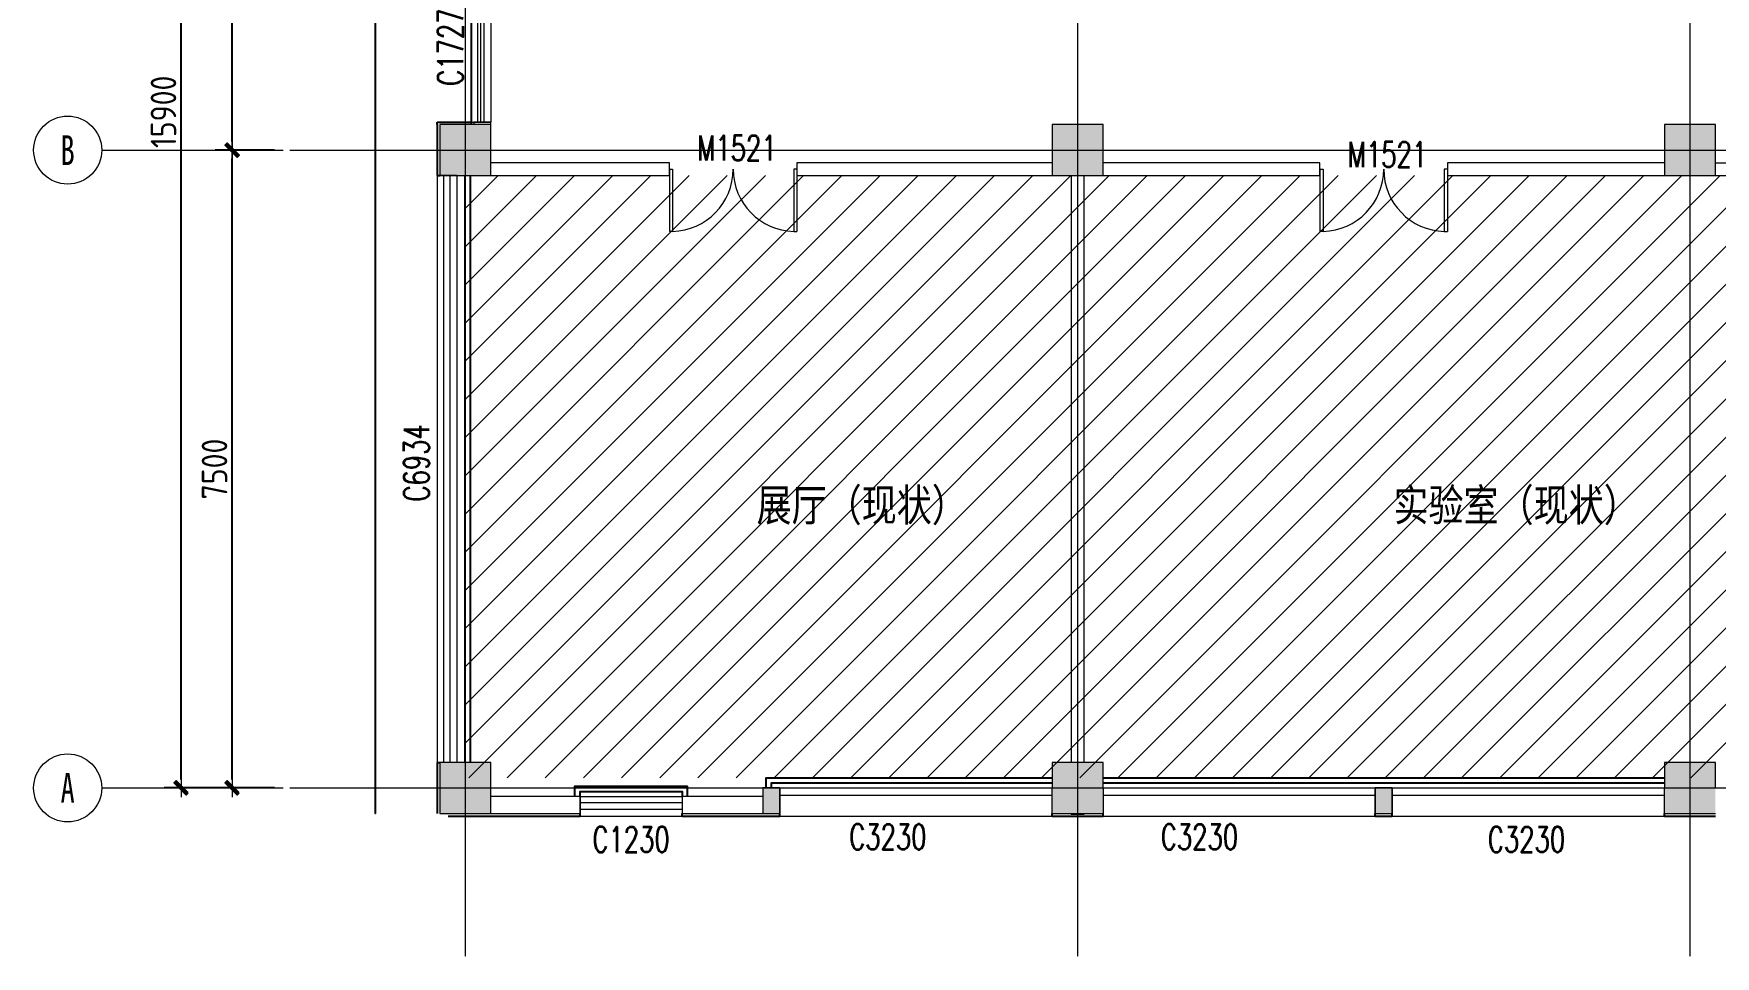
# Model space of a CAD drawing. Header units: millimetres. Extents: x 33621 to 401573, y -91663 to 133135.
# Drawn here: x 33621 to 53397, y -24586 to -13736 of the extents above; entities that cross this region are included whole.
import ezdxf
from ezdxf.enums import TextEntityAlignment as Align

# ---------------------------------------------------------------- set-up
doc = ezdxf.new("R2010")
doc.units = ezdxf.units.MM
doc.header["$LTSCALE"] = 10
doc.linetypes.add('DOTE', pattern=[2.42, 2, -0.2, 0.02, -0.2])
doc.layers.get('0').update_dxf_attribs({"color": 253})
doc.layers.get('Defpoints').update_dxf_attribs({"color": 250})
for name, color, linetype in [('3', 253, 'Continuous'), ('Dim【尺寸标注】', 253, 'Continuous'), ('LVTRY', 253, 'Continuous'), ('PUB_DIM', 253, 'Continuous'), ('PUB_TEXT', 253, 'Continuous'), ('SURFACE', 253, 'Continuous'), ('WINDOW_TEXT', 253, 'Continuous')]:
    doc.layers.add(name, color=color, linetype=linetype)
for name, color, linetype, lineweight in [('AXIS【轴号】', 253, 'Continuous', 0), ('COLUMN', 253, 'Continuous', 0), ('DOTE', 253, 'DOTE', 0), ('PUB_HATCH', 253, 'Continuous', 0), ('RC-Dim【天花尺寸】', 253, 'Continuous', 0), ('WALL', 253, 'Continuous', 0), ('Wall【墙体】', 253, 'Continuous', 0), ('WINDOW', 253, 'Continuous', 0), ('Xline【辅助线】', 253, 'Continuous', 0)]:
    doc.layers.add(name, color=color, linetype=linetype, lineweight=lineweight)
doc.styles.add('_TCH_WINDOW', font='SIMPLEX', dxfattribs={"bigfont": 'GBCBIG'})
doc.styles.add('CCD_DIM', font='ARCHS.SHX')
doc.styles.add('宋体', font='', dxfattribs={"width": 0.7})
doc.styles.get('宋体').set_extended_font_data('SimSun')
doc.dimstyles.new('ZL_1：100', dxfattribs={"dimtxt": 3, "dimasz": 1, "dimexe": 2, "dimexo": 2, "dimgap": 0.6, "dimtad": 1, "dimdec": 0, "dimrnd": 5, "dimdsep": 46, "dimtxsty": 'CCD_DIM', "dimblk": 'WS-cj', "dimblk1": 'WS-cj', "dimblk2": 'WS-cj', "dimcen": 1, "dimclrd": 44, "dimclre": 44, "dimclrt": 2, "dimadec": 0, "dimazin": 2, "dimtfac": 1, "dimtdec": 0, "dimtix": 1, "dimtmove": 2, "dimatfit": 3, "dimldrblk": 'hl_arrow2', "dimfxl": 5, "dimfxlon": 1, "dimarcsym": 0})

# ---------------------------------------------------------------- blocks, each defined once
blk = doc.blocks.new('$DorLib2D$00000002')
for p, q in [((-0.5, 0), (-0.5, 0.4875)), ((-0.475, 0.4875), (-0.5, 0.4875)), ((-0.475, 0), (-0.475, 0.4875)), ((0.475, 0), (0.475, 0.4875)), ((0.475, 0.4875), (0.5, 0.4875)), ((0.5, 0), (0.5, 0.4875)), ((-0.5, 0), (-0.475, 0)), ((0.5, 0), (0.475, 0))]:
    blk.add_line(p, q)
at = {"lineweight": 13}
for centre, start, end in [((-0.4875, 0), 0, 88.53072), ((0.4875, 0), 91.46928, 180)]:
    blk.add_arc(centre, 0.4875, start, end, dxfattribs=at)
blk = doc.blocks.new('$WINLIB2D$00000004')
for p, q in [((-0.5, 0.5), (0.5, 0.5)), ((-0.5, 0.5), (-0.5, -0.5)), ((0.5, -0.5), (0.5, 0.5)), ((-0.5, 0.2406), (0.5, 0.2406)), ((-0.5, -0.5), (0.5, -0.5))]:
    blk.add_line(p, q)
blk = doc.blocks.new('$TCHSYS$WIN2D')
for p, q in [((-0.5, 0.5), (0.5, 0.5)), ((-0.5, 0.5), (-0.5, -0.5)), ((0.5, 0.5), (0.5, -0.5)), ((0.5, 0.1667), (-0.5, 0.1667)), ((0.5, -0.1667), (-0.5, -0.1667)), ((-0.5, -0.5), (0.5, -0.5))]:
    blk.add_line(p, q)
blk = doc.blocks.new('$WINLIB2D$00000005')
for p, q in [((-0.5, 0.5), (0.5, 0.5)), ((-0.5, 0.5), (-0.5, -0.5)), ((0.5, -0.5), (0.5, 0.5)), ((0.5, 0.167), (-0.5, 0.167)), ((0.5, 0), (-0.5, 0)), ((0.5, -0.167), (-0.5, -0.167)), ((-0.5, -0.5), (0.5, -0.5))]:
    blk.add_line(p, q)
blk = doc.blocks.new('hl_Axis-A1')
at = {"color": 150, "ltscale": 2}
blk.add_line((21.33, 0), (0, 0), dxfattribs=at)
at = {"color": 150}
blk.add_circle((25.33, 0), 4, dxfattribs=at)
at = {"color": 50, "style": '宋体', "width": 0.7}
blk.add_attdef('轴号', text='', height=3.5, dxfattribs=at).set_placement((25.33, 0), align=Align.MIDDLE_CENTER)
blk = doc.blocks.new('WS-cj')
blk.add_hatch(color=2).paths.add_polyline_path([(0.59, 0.82), (-0.82, -0.59), (-0.59, -0.82), (0.82, 0.59)])
at = {"color": 2, "linetype": 'ByBlock', "lineweight": 0}
for p, q in [((-1.1, 0), (0, 0)), ((0, 0), (1.1, 0))]:
    blk.add_line(p, q, dxfattribs=at)
at = {"color": 2}
blk.add_lwpolyline([(0.59, 0.82), (-0.82, -0.59), (-0.59, -0.82), (0.82, 0.59)], close=True, dxfattribs=at)
blk = doc.blocks.new('*D253')
at = {"layer": 'Defpoints', "color": 0, "transparency": 16777216}
for p in [(-47204, -8800), (-46604, -8800), (-46604, -16300)]:
    blk.add_point(p, dxfattribs=at)
at = {"layer": 'Dim【尺寸标注】', "color": 44, "lineweight": -2, "transparency": 16777216}
for p, q in [((-46704, -8800), (-47404, -8800)), ((-47204, -16200), (-47204, -8900)), ((-46704, -16300), (-47404, -16300))]:
    blk.add_line(p, q, dxfattribs=at)
at = {"layer": 'Dim【尺寸标注】', "color": 44, "lineweight": -2, "transparency": 16777216, "xscale": 100, "yscale": 100, "zscale": 100}
for p, rotation in [((-47204, -8800), 90), ((-47204, -16300), 270)]:
    blk.add_blockref('WS-cj', p, dxfattribs=dict(at, rotation=rotation))
at = {"layer": 'Dim【尺寸标注】', "color": 2, "transparency": 16777216, "insert": (-47411, -12550), "char_height": 300, "attachment_point": 5, "rotation": 90, "style": 'CCD_DIM'}
blk.add_mtext('7500', dxfattribs=at)
blk = doc.blocks.new('hl_arrow2')
at = {"color": 2}
blk.add_line((0, 0), (-1, 0), dxfattribs=at)
blk.add_lwpolyline([(0, 0), (-1, -1), (-1, -1), (0, 0), (-1, 1), (-1, 1)], close=True, dxfattribs=at)
blk = doc.blocks.new('*D254')
at = {"layer": 'Defpoints', "color": 0, "transparency": 16777216}
for p in [(-47204, -400), (-46604, -400), (-46604, -8800)]:
    blk.add_point(p, dxfattribs=at)
at = {"layer": 'Dim【尺寸标注】', "color": 44, "lineweight": -2, "transparency": 16777216}
for p, q in [((-46704, -400), (-47404, -400)), ((-47204, -8700), (-47204, -500)), ((-46704, -8800), (-47404, -8800))]:
    blk.add_line(p, q, dxfattribs=at)
at = {"layer": 'Dim【尺寸标注】', "color": 44, "lineweight": -2, "transparency": 16777216, "xscale": 100, "yscale": 100, "zscale": 100}
for p, rotation in [((-47204, -400), 90), ((-47204, -8800), 270)]:
    blk.add_blockref('WS-cj', p, dxfattribs=dict(at, rotation=rotation))
at = {"layer": 'Dim【尺寸标注】', "color": 2, "transparency": 16777216, "insert": (-47417, -4600), "char_height": 300, "attachment_point": 5, "rotation": 90, "style": 'CCD_DIM'}
blk.add_mtext('8400', dxfattribs=at)
blk = doc.blocks.new('*D256')
at = {"layer": 'Defpoints', "color": 0, "transparency": 16777216}
for p in [(-47804, -400), (-46604, -400), (-46604, -16300)]:
    blk.add_point(p, dxfattribs=at)
at = {"layer": 'Dim【尺寸标注】', "color": 44, "lineweight": -2, "transparency": 16777216}
for p, q in [((-47304, -400), (-48004, -400)), ((-47804, -16200), (-47804, -500)), ((-47304, -16300), (-48004, -16300))]:
    blk.add_line(p, q, dxfattribs=at)
at = {"layer": 'Dim【尺寸标注】', "color": 44, "lineweight": -2, "transparency": 16777216, "xscale": 100, "yscale": 100, "zscale": 100}
for p, rotation in [((-47804, -400), 90), ((-47804, -16300), 270)]:
    blk.add_blockref('WS-cj', p, dxfattribs=dict(at, rotation=rotation))
at = {"layer": 'Dim【尺寸标注】', "color": 2, "transparency": 16777216, "insert": (-48011, -8350), "char_height": 300, "attachment_point": 5, "rotation": 90, "style": 'CCD_DIM'}
blk.add_mtext('15900', dxfattribs=at)
blk = doc.blocks.new('*D333')
at = {"layer": 'Defpoints', "color": 0, "transparency": 16777216}
for p in [(38437, -13006), (37637, -14806), (38437, -14806)]:
    blk.add_point(p, dxfattribs=at)
at = {"layer": 'RC-Dim【天花尺寸】', "color": 44, "lineweight": -2, "transparency": 16777216}
for p, q in [((37642, -13006), (37635, -13006)), ((37637, -13007), (37637, -14805)), ((37642, -14806), (37635, -14806))]:
    blk.add_line(p, q, dxfattribs=at)
for p, rotation in [((37637, -13006), 90), ((37637, -14806), 270)]:
    blk.add_blockref('WS-cj', p, dxfattribs=dict(at, rotation=rotation))
at = {"layer": 'RC-Dim【天花尺寸】', "color": 2, "transparency": 16777216, "insert": (37635, -13906), "char_height": 3, "attachment_point": 5, "rotation": 90, "style": 'CCD_DIM'}
blk.add_mtext('1800', dxfattribs=at)
blk = doc.blocks.new('*D334')
at = {"layer": 'Defpoints', "color": 0, "transparency": 16777216}
for p in [(38437, -14806), (37637, -15406), (38437, -15406)]:
    blk.add_point(p, dxfattribs=at)
at = {"layer": 'RC-Dim【天花尺寸】', "color": 44, "lineweight": -2, "transparency": 16777216}
for p, q in [((37642, -14806), (37635, -14806)), ((37637, -14807), (37637, -15405)), ((37642, -15406), (37635, -15406))]:
    blk.add_line(p, q, dxfattribs=at)
for p, rotation in [((37637, -14806), 90), ((37637, -15406), 270)]:
    blk.add_blockref('WS-cj', p, dxfattribs=dict(at, rotation=rotation))
at = {"layer": 'RC-Dim【天花尺寸】', "color": 2, "transparency": 16777216, "insert": (37635, -15106), "char_height": 3, "attachment_point": 5, "rotation": 90, "style": 'CCD_DIM'}
blk.add_mtext('600', dxfattribs=at)
blk = doc.blocks.new('*D335')
at = {"layer": 'Defpoints', "color": 0, "transparency": 16777216}
for p in [(38437, -15406), (37637, -22306), (38437, -22306)]:
    blk.add_point(p, dxfattribs=at)
at = {"layer": 'RC-Dim【天花尺寸】', "color": 44, "lineweight": -2, "transparency": 16777216}
for p, q in [((37642, -15406), (37635, -15406)), ((37637, -15407), (37637, -22305)), ((37642, -22306), (37635, -22306))]:
    blk.add_line(p, q, dxfattribs=at)
for p, rotation in [((37637, -15406), 90), ((37637, -22306), 270)]:
    blk.add_blockref('WS-cj', p, dxfattribs=dict(at, rotation=rotation))
at = {"layer": 'RC-Dim【天花尺寸】', "color": 2, "transparency": 16777216, "insert": (37635, -18856), "char_height": 3, "attachment_point": 5, "rotation": 90, "style": 'CCD_DIM'}
blk.add_mtext('6900', dxfattribs=at)
blk = doc.blocks.new('*D336')
at = {"layer": 'Defpoints', "color": 0, "transparency": 16777216}
for p in [(38437, -22306), (37637, -22906), (38437, -22906)]:
    blk.add_point(p, dxfattribs=at)
at = {"layer": 'RC-Dim【天花尺寸】', "color": 44, "lineweight": -2, "transparency": 16777216}
for p, q in [((37642, -22306), (37635, -22306)), ((37637, -22307), (37637, -22905)), ((37642, -22906), (37635, -22906))]:
    blk.add_line(p, q, dxfattribs=at)
for p, rotation in [((37637, -22306), 90), ((37637, -22906), 270)]:
    blk.add_blockref('WS-cj', p, dxfattribs=dict(at, rotation=rotation))
at = {"layer": 'RC-Dim【天花尺寸】', "color": 2, "transparency": 16777216, "insert": (37635, -22606), "char_height": 3, "attachment_point": 5, "rotation": 90, "style": 'CCD_DIM'}
blk.add_mtext('600', dxfattribs=at)
blk = doc.blocks.new('ZL_061117299')
at = {"layer": 'AXIS【轴号】'}
ref = blk.add_blockref('hl_Axis-A1', (-46604.4, -8800), dxfattribs=dict(at, xscale=100, yscale=100, zscale=100, rotation=179.9999999999999))
ref.add_attrib('轴号', 'B', dxfattribs={"layer": '0', "color": 2, "height": 350, "style": '宋体', "width": 0.7}).set_placement((-49137.7, -8800), align=Align.MIDDLE_CENTER)
ref = blk.add_blockref('hl_Axis-A1', (-46604.4, -16300), dxfattribs=dict(at, xscale=100, yscale=100, zscale=100, rotation=179.9999999999999))
ref.add_attrib('轴号', 'A', dxfattribs={"layer": '0', "color": 2, "height": 350, "style": '宋体', "width": 0.7}).set_placement((-49137.7, -16300), align=Align.MIDDLE_CENTER)
at = {"layer": 'Dim【尺寸标注】'}
for p1, p2, distance, picture, middle in [((-46604.4, -16300), (-46604.4, -400), 1200, '*D256', (-48010.6, -8350)), ((-46604.4, -8800), (-46604.4, -400), 600, '*D254', (-47416.9, -4600)), ((-46604.4, -16300), (-46604.4, -8800), 600, '*D253', (-47410.6, -12550))]:
    dim = blk.add_aligned_dim(p1=p1, p2=p2, distance=distance, dimstyle='ZL_1：100', dxfattribs=at)
    dim.commit()
    dim.dimension.update_dxf_attribs({"geometry": picture, "text_midpoint": middle})

msp = doc.modelspace()

# ---------------------------------------------------------------- hatches: boundary and pattern name
at = {"layer": 'PUB_HATCH'}
for points in [[(38396.5, -15406), (38996.5, -15406), (38996.5, -14806), (38396.5, -14806)], [(45596.5, -15406), (46196.5, -15406), (46196.5, -14806), (45596.5, -14806)], [(52796.5, -15406), (53396.5, -15406), (53396.5, -14806), (52796.5, -14806)], [(38396.5, -22906), (38996.5, -22906), (38996.5, -22306), (38396.5, -22306)], [(45596.5, -22906), (46196.5, -22906), (46196.5, -22306), (45596.5, -22306)], [(52796.5, -22906), (53396.5, -22906), (53396.5, -22306), (52796.5, -22306)], [(42196.5, -22906), (42396.5, -22906), (42396.5, -22606), (42196.5, -22606)], [(49396.5, -22906), (49596.5, -22906), (49596.5, -22606), (49396.5, -22606)]]:
    msp.add_hatch(color=256, dxfattribs=at).paths.add_polyline_path(points)
at = {"layer": 'Xline【辅助线】'}
h = msp.add_hatch(dxfattribs=at)
h.set_pattern_fill('ANSI31', color=256, scale=100)
h.set_pattern_definition([(45, (205848.63, 31023.77), (-224.5064, 224.5064), [])])
h.paths.add_polyline_path([(38696.5, -15406), (38696.5, -22486), (78221.5, -22486), (78221.5, -15406)])

# ---------------------------------------------------------------- linework, layer by layer
at = {"layer": '3'}
for p, q in [((38696.5, -22306), (38696.5, -15406)), ((38756.5, -22306), (38756.5, -15406))]:
    msp.add_line(p, q, dxfattribs=at)
for points in [[(42236.5, -22606), (42236.5, -22486), (45596.5, -22486)], [(46196.5, -22486), (52796.5, -22486)], [(39986.5, -22706), (39986.5, -22586), (41306.5, -22586), (41306.5, -22706)], [(40046.5, -22706), (40046.5, -22646), (41246.5, -22646), (41246.5, -22706)], [(42296.5, -22606), (42296.5, -22546), (45596.5, -22546)], [(46196.5, -22546), (52796.5, -22546)]]:
    msp.add_lwpolyline(points, dxfattribs=at)
at = {"layer": 'COLUMN'}
for p, q in [((38996.5, -14806), (38396.5, -14806)), ((38396.5, -14806), (38396.5, -15406)), ((38996.5, -15406), (38996.5, -14806)), ((46196.5, -14806), (45596.5, -14806)), ((45596.5, -14806), (45596.5, -15406)), ((46196.5, -15406), (46196.5, -14806)), ((53396.5, -14806), (52796.5, -14806)), ((52796.5, -14806), (52796.5, -15406)), ((53396.5, -15406), (53396.5, -14806)), ((38396.5, -15406), (38996.5, -15406)), ((45596.5, -15406), (46196.5, -15406)), ((52796.5, -15406), (53396.5, -15406)), ((38996.5, -22306), (38396.5, -22306)), ((38396.5, -22306), (38396.5, -22906)), ((38996.5, -22906), (38996.5, -22306)), ((46196.5, -22306), (45596.5, -22306)), ((45596.5, -22306), (45596.5, -22606)), ((46196.5, -22606), (46196.5, -22306)), ((53396.5, -22306), (52796.5, -22306)), ((52796.5, -22306), (52796.5, -22606)), ((53396.5, -22606), (53396.5, -22306)), ((38396.5, -22906), (38996.5, -22906)), ((45596.5, -22906), (46196.5, -22906)), ((52796.5, -22906), (53396.5, -22906))]:
    msp.add_line(p, q, dxfattribs=at)
at = {"layer": 'DOTE', "ltscale": 0.1}
for p, q in [((38696.5, -4716.1), (38696.5, -24586.4)), ((45896.5, -4716.1), (45896.5, -24586.4)), ((53096.5, -4716.1), (53096.5, -24586.4)), ((36632.9, -15106), (133641.5, -15106)), ((36632.9, -22606), (133641.5, -22606))]:
    msp.add_line(p, q, dxfattribs=at)
at = {"layer": 'LVTRY'}
for p, q in [((38366.5, -14776), (38766.5, -14776)), ((38366.5, -14806), (38366.5, -14776))]:
    msp.add_line(p, q, dxfattribs=at)
at = {"layer": 'SURFACE'}
for p, q in [((38766.5, -13066), (38766.5, -14806)), ((38366.5, -14806), (38366.5, -15406)), ((38366.5, -15406), (38396.5, -15406)), ((38366.5, -22306), (38396.5, -22306)), ((38366.5, -22306), (38366.5, -22906)), ((38496.5, -22936), (40046.5, -22936)), ((40046.5, -22936), (40046.5, -22906)), ((41246.5, -22936), (41246.5, -22906)), ((41246.5, -22936), (42196.5, -22936)), ((42196.5, -22936), (42396.5, -22936)), ((42396.5, -22936), (42396.5, -22906)), ((45596.5, -22936), (45596.5, -22906)), ((45596.5, -22936), (45896.5, -22936)), ((45896.5, -22936), (46196.5, -22936)), ((46196.5, -22936), (46196.5, -22906)), ((49396.5, -22936), (49396.5, -22906)), ((49396.5, -22936), (49596.5, -22936)), ((49596.5, -22936), (49596.5, -22906)), ((52796.5, -22936), (52796.5, -22906)), ((52796.5, -22936), (53096.5, -22936)), ((53096.5, -22936), (53396.5, -22936))]:
    msp.add_line(p, q, dxfattribs=at)
at = {"layer": 'WALL'}
for p, q in [((38996.5, -14776), (38796.5, -14776)), ((38796.5, -14776), (38796.5, -14806)), ((38996.5, -14806), (38996.5, -14776)), ((40046.5, -22706), (38996.5, -22706)), ((40046.5, -22906), (40046.5, -22706)), ((42196.5, -22706), (41246.5, -22706)), ((41246.5, -22706), (41246.5, -22906)), ((42396.5, -22606), (42196.5, -22606)), ((42196.5, -22606), (42196.5, -22906)), ((42396.5, -22906), (42396.5, -22606)), ((49596.5, -22606), (49396.5, -22606)), ((49396.5, -22606), (49396.5, -22906)), ((49596.5, -22906), (49596.5, -22606)), ((38996.5, -22906), (40046.5, -22906)), ((41246.5, -22906), (42196.5, -22906)), ((42196.5, -22906), (42396.5, -22906)), ((49396.5, -22906), (49596.5, -22906))]:
    msp.add_line(p, q, dxfattribs=at)
at = {"layer": 'Wall【墙体】', "color": 6}
for p, q in [((41096.5, -15256), (38996.5, -15256)), ((38996.5, -15406), (41096.5, -15406)), ((41096.5, -15406), (41096.5, -15256)), ((45596.5, -15256), (42596.5, -15256)), ((42596.5, -15256), (42596.5, -15406)), ((42596.5, -15406), (45596.5, -15406)), ((45821.5, -15406), (45821.5, -22306)), ((45971.5, -15406), (45971.5, -22306)), ((48746.5, -15256), (46196.5, -15256)), ((46196.5, -15406), (48746.5, -15406)), ((48746.5, -15406), (48746.5, -15256)), ((52796.5, -15256), (50246.5, -15256)), ((50246.5, -15256), (50246.5, -15406)), ((50246.5, -15406), (52796.5, -15406)), ((53396.5, -15256), (56696.5, -15256)), ((53396.5, -15406), (56621.5, -15406)), ((45821.5, -22906), (45821.5, -22917.1)), ((45971.5, -22917.1), (45821.5, -22917.1)), ((45971.5, -22906), (45971.5, -22917.1))]:
    msp.add_line(p, q, dxfattribs=at)

# ---------------------------------------------------------------- block references
at = {"layer": 'PUB_DIM'}
msp.add_blockref('ZL_061117299', (83158.8, -6306), dxfattribs=at)
at = {"layer": 'WINDOW'}
ref = msp.add_blockref('$WINLIB2D$00000005', (38881.5, -13906), dxfattribs=dict(at, xscale=1740, yscale=230, zscale=1740, rotation=270))
ref.add_attrib('A', 'C1727', (38670.3, -14349.7), dxfattribs={"layer": 'WINDOW_TEXT', "height": 297.5, "rotation": 90, "style": '_TCH_WINDOW', "width": 0.705882})
ref = msp.add_blockref('$DorLib2D$00000002', (41846.5, -15331), dxfattribs=dict(at, xscale=-1500, yscale=-1500, zscale=-1500))
ref.add_attrib('A', 'M1521', (41421.5, -15229.8), dxfattribs={"layer": 'WINDOW_TEXT', "height": 297.5, "style": '_TCH_WINDOW', "width": 0.705882})
ref = msp.add_blockref('$DorLib2D$00000002', (49496.5, -15331), dxfattribs=dict(at, xscale=-1500, yscale=-1500, zscale=-1500))
ref.add_attrib('A', 'M1521', (49071.5, -15304.8), dxfattribs={"layer": 'WINDOW_TEXT', "height": 297.5, "style": '_TCH_WINDOW', "width": 0.705882})
ref = msp.add_blockref('$TCHSYS$WIN2D', (38481.5, -18856), dxfattribs=dict(at, xscale=6900, yscale=230, zscale=6900, rotation=270))
ref.add_attrib('A', 'C6934', (38270.3, -19238.8), dxfattribs={"layer": 'WINDOW_TEXT', "height": 297.5, "rotation": 90, "style": '_TCH_WINDOW', "width": 0.705882})
ref = msp.add_blockref('$TCHSYS$WIN2D', (40646.5, -22821), dxfattribs=dict(at, xscale=1200, yscale=230, zscale=1200))
ref.add_attrib('A', 'C1230', (40191.5, -23359.8), dxfattribs={"layer": 'WINDOW_TEXT', "height": 297.5, "style": '_TCH_WINDOW', "width": 0.705882})
ref = msp.add_blockref('$WINLIB2D$00000004', (43996.5, -22771), dxfattribs=dict(at, xscale=3200, yscale=330, zscale=3200))
ref.add_attrib('A', 'C3230', (43211.8, -23329.8), dxfattribs={"layer": 'WINDOW_TEXT', "height": 297.5, "style": '_TCH_WINDOW', "width": 0.705882})
ref = msp.add_blockref('$WINLIB2D$00000004', (47796.5, -22771), dxfattribs=dict(at, xscale=3200, yscale=330, zscale=3200))
ref.add_attrib('A', 'C3230', (46875.3, -23329.8), dxfattribs={"layer": 'WINDOW_TEXT', "height": 297.5, "style": '_TCH_WINDOW', "width": 0.705882})
ref = msp.add_blockref('$WINLIB2D$00000004', (51196.5, -22771), dxfattribs=dict(at, xscale=3200, yscale=330, zscale=3200))
ref.add_attrib('A', 'C3230', (50721.5, -23359.8), dxfattribs={"layer": 'WINDOW_TEXT', "height": 297.5, "style": '_TCH_WINDOW', "width": 0.705882})

# ---------------------------------------------------------------- texts
at = {"layer": 'PUB_TEXT', "style": '宋体', "width": 0.8}
for s, p in [('展厅（现状）', (42122.1, -19468.4)), ('实验室（现状）', (49611, -19468.4))]:
    msp.add_text(s, height=377.64, dxfattribs=at).set_placement(p)

# ---------------------------------------------------------------- dimensions: what is measured, and where the dimension line sits
at = {"layer": 'RC-Dim【天花尺寸】'}
for base, p1, p2, picture, middle in [((37637, -14806), (38437, -13006), (38437, -14806), '*D333', (37634.9, -13906)), ((37637, -15406), (38437, -14806), (38437, -15406), '*D334', (37634.9, -15106)), ((37637, -22306), (38437, -15406), (38437, -22306), '*D335', (37634.9, -18856)), ((37637, -22906), (38437, -22306), (38437, -22906), '*D336', (37634.9, -22606))]:
    dim = msp.add_linear_dim(base=base, p1=p1, p2=p2, angle=90, dimstyle='ZL_1：100', dxfattribs=at)
    dim.commit()
    dim.dimension.update_dxf_attribs({"geometry": picture, "text_midpoint": middle})

doc.saveas('drawing.dxf')
